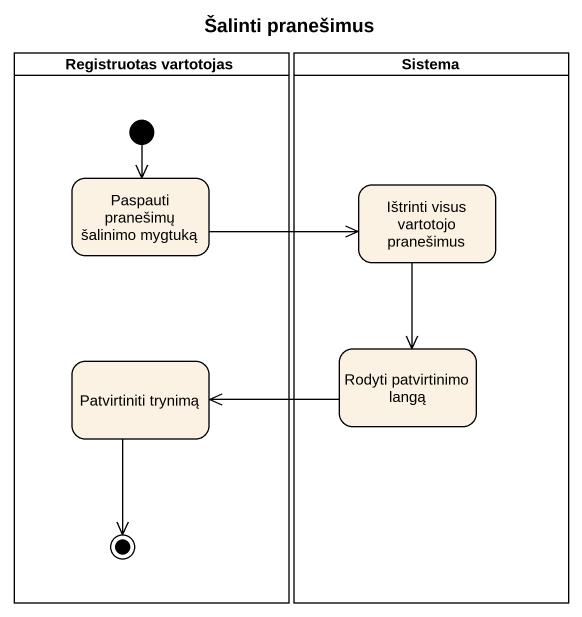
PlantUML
@startuml
title Šalinti pranešimus
hide empty description
state "Registruotas vartotojas" as Registruotas_vartotojas <<partition>> {
  state "Paspauti pranešimų šalinimo mygtuką" as Paspauti_pranešimų_šalinimo
  state "Patvirtiniti trynimą" as Patvirtiniti_trynimą
  [*] --> Paspauti_pranešimų_šalinimo
  Patvirtiniti_trynimą --> [*]
}
state Sistema <<partition>> {
  state "Ištrinti visus vartotojo pranešimus" as Ištrinti_visus_vartotojo
  state "Rodyti patvirtinimo langą" as Rodyti_patvirtinimo_langą
}
Paspauti_pranešimų_šalinimo -right-> Ištrinti_visus_vartotojo
Ištrinti_visus_vartotojo --> Rodyti_patvirtinimo_langą
Rodyti_patvirtinimo_langą -left-> Patvirtiniti_trynimą
@enduml
